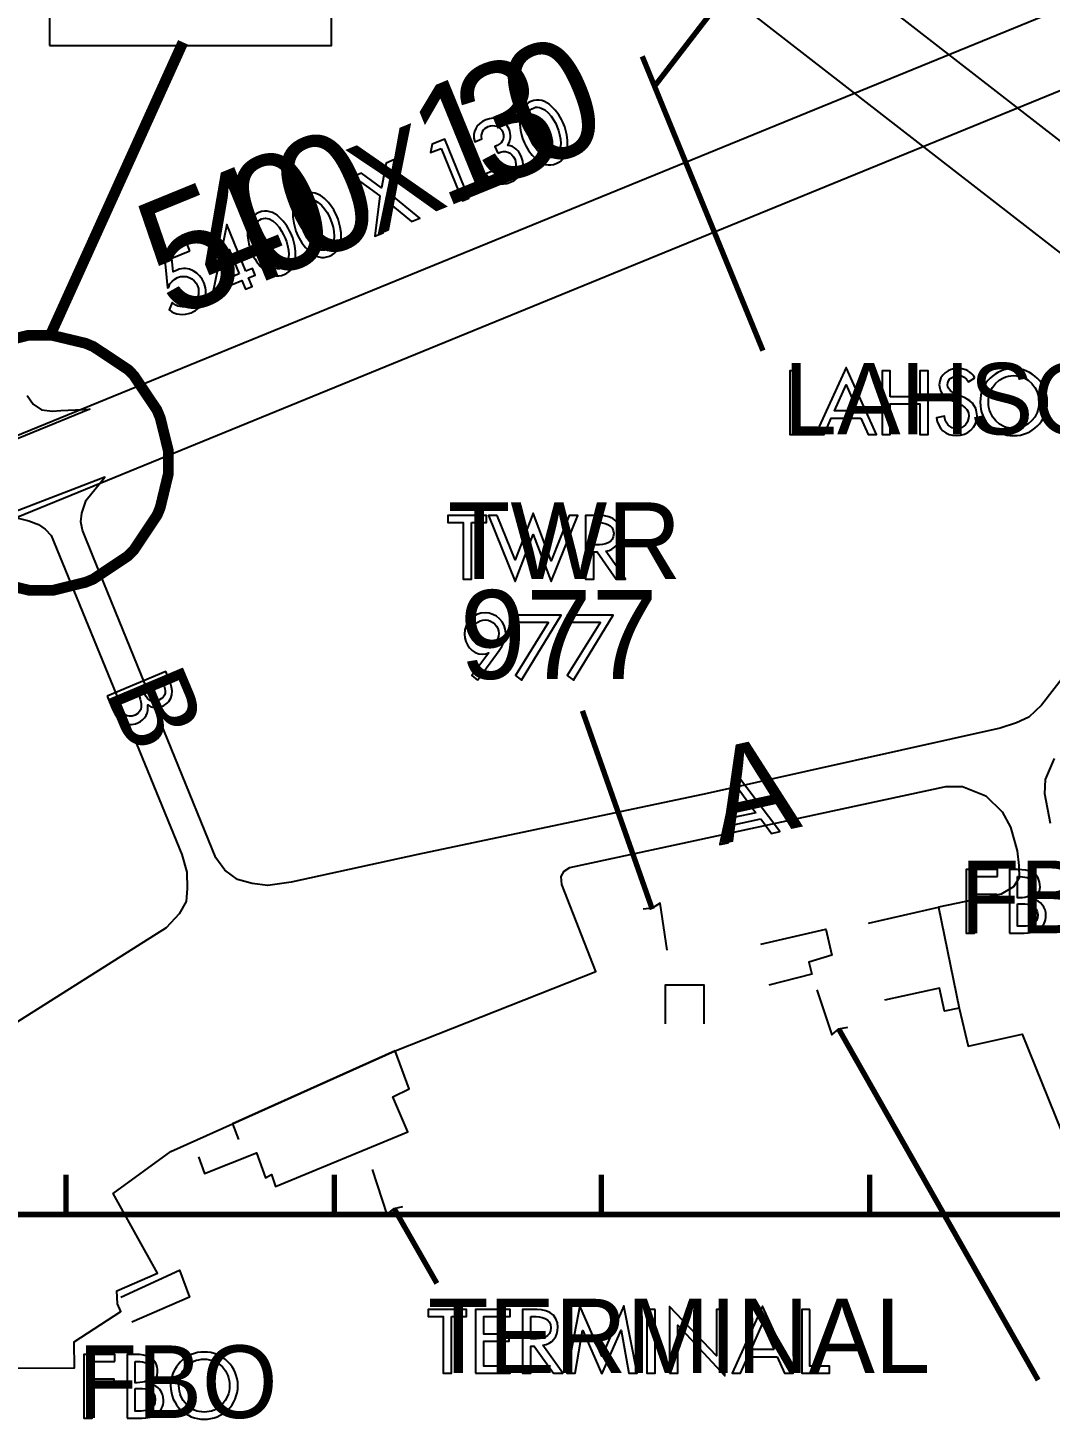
# Model space of a CAD drawing. Extents: x 0.08 to 5.7, y 0.31 to 7.95.
# Drawn here: x 2.559 to 3.584, y 2.4 to 3.795 of the extents above; entities that cross this region are included whole.
import ezdxf

# ---------------------------------------------------------------- set-up
doc = ezdxf.new("R2010")
doc.units = 0
doc.layers.get('0').update_dxf_attribs({"linetype": 'CONTINUOUS'})

msp = doc.modelspace()

# ---------------------------------------------------------------- linework, layer by layer
at = {"color": 0}
for points in [[(4.39914, 3.05724), (0.432943, 6.13363), (0.378907, 6.06267), (4.34625, 2.98628)], [(1.09277, 2.70915), (4.08029, 3.93099), (4.05126, 4), (1.06375, 2.77919)], [(3.08919, 3.65864), (3.09179, 3.65989), (3.09403, 3.66151), (3.09597, 3.66347), (3.0975, 3.66558), (3.09874, 3.66792), (3.09961, 3.67057), (3.10015, 3.67318), (3.10053, 3.676), (3.10053, 3.68164), (3.09987, 3.68733), (3.09918, 3.69026), (3.09847, 3.69293), (3.09765, 3.69542), (3.09679, 3.69775), (3.09571, 3.70014), (3.09457, 3.70264), (3.09321, 3.70503), (3.09169, 3.70751), (3.08822, 3.71224), (3.08415, 3.71625), (3.08192, 3.71804), (3.07958, 3.71957), (3.07721, 3.72081), (3.07471, 3.72168), (3.0721, 3.72206), (3.06928, 3.72222), (3.06651, 3.72179), (3.06375, 3.72097), (3.06108, 3.71957), (3.05886, 3.71793), (3.05697, 3.71599), (3.05539, 3.71376), (3.05431, 3.71137), (3.05333, 3.70888), (3.05279, 3.70611), (3.05236, 3.70335), (3.05251, 3.69764), (3.05317, 3.69179), (3.05387, 3.68901), (3.05458, 3.68625), (3.05539, 3.68375), (3.05626, 3.68137), (3.05735, 3.67904), (3.05849, 3.67654), (3.05985, 3.67415), (3.06142, 3.67182), (3.06489, 3.6671), (3.0689, 3.66303), (3.07113, 3.66124), (3.07346, 3.65989), (3.07585, 3.65864), (3.07835, 3.65776), (3.08094, 3.65733), (3.08361, 3.65722), (3.08637, 3.65767), (3.08919, 3.65864)], [(3.0664, 3.71431), (3.06847, 3.715), (3.07042, 3.71511), (3.07237, 3.71485), (3.07417, 3.71431), (3.07781, 3.71235), (3.08111, 3.70942), (3.08404, 3.70611), (3.08653, 3.70236), (3.0886, 3.69862), (3.09011, 3.69526), (3.09136, 3.69179), (3.0925, 3.68767), (3.09332, 3.68321), (3.09358, 3.67876), (3.09321, 3.67443), (3.09207, 3.67057), (3.0911, 3.66872), (3.08985, 3.66737), (3.08832, 3.66612), (3.08653, 3.66515), (3.08458, 3.66461), (3.08263, 3.66428), (3.08068, 3.66461), (3.07878, 3.66515), (3.07531, 3.6671), (3.07194, 3.66986), (3.06901, 3.67333), (3.0664, 3.67708), (3.06446, 3.68072), (3.06278, 3.68403), (3.06153, 3.6875), (3.06044, 3.69168), (3.05974, 3.69613), (3.05946, 3.70068), (3.05974, 3.70503), (3.06082, 3.70888), (3.06179, 3.71072), (3.06304, 3.71208), (3.06456, 3.71332), (3.0664, 3.71431)], [(3.03054, 3.66917), (3.03321, 3.67014), (3.03581, 3.67068), (3.03836, 3.67068), (3.04069, 3.67014), (3.04292, 3.66906), (3.04471, 3.66749), (3.04639, 3.66542), (3.04779, 3.66276), (3.04844, 3.66043), (3.04878, 3.65793), (3.04861, 3.65554), (3.0479, 3.65332), (3.04682, 3.65126), (3.04531, 3.64947), (3.04346, 3.64779), (3.04112, 3.64665), (3.03901, 3.646), (3.03678, 3.64556), (3.03456, 3.64567), (3.0325, 3.646), (3.03054, 3.64681), (3.02875, 3.64789), (3.02707, 3.64947), (3.02582, 3.65126), (3.01861, 3.64833), (3.02056, 3.64513), (3.02306, 3.64253), (3.02599, 3.64057), (3.02919, 3.63917), (3.0325, 3.63835), (3.03614, 3.63818), (3.03971, 3.63872), (3.04335, 3.63986), (3.04693, 3.64165), (3.05012, 3.64404), (3.05263, 3.64681), (3.05458, 3.65001), (3.05572, 3.65349), (3.0561, 3.65722), (3.05572, 3.66114), (3.05447, 3.66515), (3.05333, 3.66749), (3.05208, 3.6696), (3.05067, 3.67139), (3.04904, 3.67307), (3.04719, 3.67443), (3.04514, 3.67557), (3.04292, 3.67638), (3.04058, 3.67681), (3.04237, 3.68056), (3.04318, 3.68457), (3.04335, 3.68668), (3.04308, 3.68892), (3.04249, 3.69097), (3.04183, 3.69319), (3.03999, 3.6965), (3.03776, 3.69933), (3.03515, 3.70156), (3.03222, 3.7029), (3.02903, 3.70389), (3.02556, 3.70404), (3.02208, 3.70361), (3.01861, 3.70247), (3.01514, 3.70085), (3.01238, 3.69874), (3.00999, 3.6964), (3.00836, 3.69374), (3.00722, 3.69081), (3.00667, 3.68767), (3.00667, 3.68403), (3.00738, 3.68028), (3.0146, 3.68332), (3.01432, 3.68528), (3.01432, 3.68722), (3.01471, 3.68901), (3.01531, 3.69081), (3.01628, 3.69239), (3.01753, 3.69374), (3.01915, 3.69488), (3.021, 3.69586), (3.02322, 3.6965), (3.02539, 3.69667), (3.0275, 3.6965), (3.02957, 3.69596), (3.03142, 3.69499), (3.03304, 3.69363), (3.03444, 3.69194), (3.03543, 3.68989), (3.03624, 3.68733), (3.0364, 3.685), (3.03597, 3.68294), (3.035, 3.68099), (3.03375, 3.67931), (3.03196, 3.6779), (3.03, 3.67665), (3.02761, 3.67557), (3.03054, 3.66917)], [(2.97364, 3.67389), (2.99501, 3.62136), (3.00151, 3.62403), (2.97749, 3.68321), (2.96474, 3.6779), (2.96322, 3.66971), (2.97364, 3.67389)], [(2.91237, 3.62625), (2.90733, 3.58572), (2.91558, 3.58903), (2.91943, 3.62082), (2.9439, 3.60053), (2.95221, 3.60389), (2.92085, 3.62956), (2.92708, 3.66265), (2.91872, 3.65918), (2.91401, 3.63433), (2.89387, 3.64903), (2.88558, 3.64567), (2.91237, 3.62625)], [(2.86193, 3.56581), (2.86458, 3.56722), (2.86681, 3.5689), (2.86876, 3.57069), (2.87028, 3.57292), (2.87136, 3.57531), (2.87235, 3.57781), (2.87294, 3.5804), (2.87332, 3.58317), (2.87332, 3.58903), (2.8725, 3.59472), (2.87196, 3.5975), (2.87125, 3.60015), (2.87044, 3.60275), (2.86947, 3.60514), (2.86849, 3.60747), (2.86724, 3.60986), (2.866, 3.61236), (2.86442, 3.61475), (2.86083, 3.61947), (2.85682, 3.62358), (2.8546, 3.62543), (2.85238, 3.62679), (2.84987, 3.62804), (2.84739, 3.6289), (2.84472, 3.62944), (2.84207, 3.62944), (2.83931, 3.62901), (2.83653, 3.62819), (2.83388, 3.62679), (2.83154, 3.62517), (2.82969, 3.62332), (2.82818, 3.6211), (2.82693, 3.61876), (2.82611, 3.6161), (2.82557, 3.6135), (2.82514, 3.61068), (2.82514, 3.60487), (2.82596, 3.59901), (2.82656, 3.59625), (2.82736, 3.59358), (2.82807, 3.59099), (2.82904, 3.5886), (2.83003, 3.58626), (2.83128, 3.58388), (2.83263, 3.58138), (2.83415, 3.57904), (2.83763, 3.57443), (2.84169, 3.57026), (2.84392, 3.56863), (2.84614, 3.56706), (2.84864, 3.56597), (2.85113, 3.56515), (2.85362, 3.56456), (2.85639, 3.56456), (2.85915, 3.565), (2.86193, 3.56581)], [(2.83919, 3.62169), (2.8411, 3.62224), (2.84304, 3.62235), (2.845, 3.62224), (2.84694, 3.62169), (2.85042, 3.61974), (2.85374, 3.61681), (2.85667, 3.61333), (2.85932, 3.6096), (2.86139, 3.60585), (2.8629, 3.60249), (2.86415, 3.59901), (2.86529, 3.595), (2.866, 3.59056), (2.86637, 3.58599), (2.866, 3.58165), (2.86475, 3.57781), (2.86388, 3.57611), (2.86262, 3.5746), (2.86111, 3.57335), (2.85932, 3.57237), (2.85721, 3.57183), (2.85525, 3.57167), (2.85335, 3.57183), (2.85151, 3.57237), (2.84793, 3.57433), (2.84472, 3.57721), (2.84169, 3.58057), (2.83919, 3.58431), (2.83708, 3.58806), (2.83556, 3.59136), (2.83431, 3.59483), (2.83317, 3.5989), (2.83236, 3.60346), (2.83208, 3.60792), (2.83251, 3.61236), (2.83361, 3.61626), (2.83458, 3.61789), (2.83583, 3.61947), (2.83735, 3.62071), (2.83919, 3.62169)], [(2.8164, 3.54736), (2.81901, 3.54861), (2.82124, 3.55029), (2.82319, 3.55225), (2.82471, 3.55431), (2.82585, 3.55664), (2.82682, 3.55919), (2.82736, 3.56196), (2.82781, 3.56472), (2.82781, 3.57042), (2.8271, 3.57611), (2.82639, 3.57889), (2.82568, 3.58165), (2.82488, 3.58415), (2.824, 3.58653), (2.82292, 3.58886), (2.82183, 3.59136), (2.82042, 3.59375), (2.8189, 3.59625), (2.81543, 3.60086), (2.81142, 3.60499), (2.80919, 3.60682), (2.80681, 3.60835), (2.80447, 3.60943), (2.80181, 3.6104), (2.79932, 3.61083), (2.79656, 3.61094), (2.79372, 3.61057), (2.79096, 3.6096), (2.78836, 3.60835), (2.78614, 3.60667), (2.78418, 3.60471), (2.78267, 3.60249), (2.78153, 3.60015), (2.78054, 3.59765), (2.78, 3.59483), (2.77957, 3.59207), (2.77957, 3.58626), (2.78043, 3.58057), (2.78097, 3.57781), (2.78179, 3.57497), (2.78267, 3.57249), (2.78347, 3.56999), (2.78456, 3.56776), (2.78569, 3.56526), (2.78711, 3.56293), (2.78863, 3.56044), (2.7921, 3.55583), (2.79611, 3.55181), (2.79833, 3.55003), (2.80067, 3.54861), (2.80306, 3.54736), (2.80556, 3.54656), (2.80821, 3.54596), (2.81082, 3.54596), (2.81358, 3.54639), (2.8164, 3.54736)], [(2.79363, 3.60308), (2.79568, 3.60362), (2.79764, 3.60389), (2.79943, 3.60362), (2.80138, 3.60308), (2.80501, 3.60113), (2.80821, 3.59819), (2.81125, 3.59472), (2.81375, 3.59099), (2.81581, 3.58735), (2.81739, 3.58388), (2.81862, 3.5804), (2.81972, 3.57639), (2.82053, 3.57194), (2.82086, 3.56749), (2.82042, 3.56304), (2.81928, 3.55919), (2.81836, 3.55751), (2.81706, 3.5561), (2.81554, 3.55485), (2.81375, 3.55387), (2.81168, 3.55317), (2.80974, 3.55306), (2.80794, 3.55333), (2.80599, 3.55376), (2.80236, 3.55572), (2.79915, 3.5586), (2.79622, 3.56207), (2.79363, 3.56569), (2.7915, 3.56944), (2.78999, 3.57275), (2.78874, 3.57622), (2.78765, 3.5804), (2.78694, 3.58485), (2.78651, 3.58946), (2.78694, 3.59375), (2.78803, 3.59765), (2.78901, 3.59928), (2.79025, 3.60086), (2.79183, 3.60211), (2.79363, 3.60308)], [(2.77794, 3.55067), (2.75874, 3.5975), (2.74474, 3.52946), (2.77403, 3.5415), (2.7775, 3.53276), (2.78418, 3.53543), (2.78054, 3.54417), (2.78737, 3.54693), (2.78456, 3.5535), (2.77794, 3.55067)], [(2.72179, 3.57124), (2.71918, 3.57781), (2.69586, 3.56836), (2.69917, 3.53418), (2.70057, 3.53472), (2.70182, 3.53792), (2.70389, 3.54058), (2.70654, 3.54292), (2.70942, 3.54443), (2.71235, 3.54542), (2.71544, 3.54557), (2.71832, 3.54531), (2.72114, 3.54443), (2.72374, 3.54308), (2.72597, 3.54124), (2.72792, 3.5389), (2.72933, 3.53624), (2.73025, 3.53331), (2.73058, 3.53028), (2.73025, 3.52724), (2.72933, 3.52447), (2.72792, 3.52181), (2.72613, 3.51942), (2.72374, 3.51753), (2.72097, 3.51594), (2.71892, 3.51531), (2.71669, 3.51497), (2.71431, 3.51497), (2.71208, 3.51531), (2.70985, 3.51585), (2.70763, 3.51682), (2.70583, 3.5179), (2.70415, 3.51942), (2.70085, 3.51193), (2.70318, 3.51025), (2.70583, 3.509), (2.70861, 3.50803), (2.71153, 3.50765), (2.71446, 3.50749), (2.71733, 3.50765), (2.72026, 3.50836), (2.72304, 3.50917), (2.72526, 3.51025), (2.72738, 3.51139), (2.72917, 3.51281), (2.73096, 3.51417), (2.73389, 3.51753), (2.73594, 3.52126), (2.73736, 3.52528), (2.7379, 3.52957), (2.73779, 3.53179), (2.73736, 3.53418), (2.73682, 3.5364), (2.73594, 3.53874), (2.73406, 3.54264), (2.73156, 3.54611), (2.72862, 3.54889), (2.72515, 3.55126), (2.7214, 3.55263), (2.7175, 3.55333), (2.71544, 3.5535), (2.71332, 3.55317), (2.7111, 3.55263), (2.70904, 3.55192), (2.70503, 3.55003), (2.70361, 3.56375), (2.72179, 3.57124)], [(2.77126, 3.54807), (2.75444, 3.54112), (2.76112, 3.57249), (2.76124, 3.57249), (2.77126, 3.54807)], [(3.33154, 3.45085), (3.32335, 3.45085), (3.32335, 3.3871), (3.35113, 3.3871), (3.35113, 3.39415), (3.33154, 3.39415), (3.33154, 3.45085)], [(3.39442, 3.4036), (3.40181, 3.3871), (3.41043, 3.3871), (3.37972, 3.45415), (3.34901, 3.3871), (3.35764, 3.3871), (3.36486, 3.4036), (3.39442, 3.4036)], [(3.42415, 3.42486), (3.42415, 3.45085), (3.41585, 3.45085), (3.41585, 3.3871), (3.42415, 3.3871), (3.42415, 3.41775), (3.45361, 3.41775), (3.45361, 3.3871), (3.46197, 3.3871), (3.46197, 3.45085), (3.45361, 3.45085), (3.45361, 3.42486), (3.42415, 3.42486)], [(3.5089, 3.4439), (3.50749, 3.44613), (3.50586, 3.44792), (3.50401, 3.4496), (3.50196, 3.45085), (3.49972, 3.45193), (3.49735, 3.45264), (3.49485, 3.45307), (3.49235, 3.45335), (3.48876, 3.45307), (3.48529, 3.45221), (3.4821, 3.45085), (3.47917, 3.449), (3.47678, 3.44667), (3.47487, 3.4439), (3.47364, 3.44054), (3.47319, 3.43679), (3.47364, 3.4336), (3.47444, 3.43083), (3.47586, 3.4285), (3.47765, 3.42626), (3.47971, 3.42443), (3.4821, 3.4229), (3.48469, 3.42156), (3.48736, 3.42031), (3.49181, 3.41835), (3.49582, 3.41639), (3.49929, 3.4139), (3.50071, 3.41222), (3.50179, 3.41043), (3.5025, 3.40831), (3.50276, 3.40582), (3.5025, 3.40332), (3.50196, 3.40099), (3.50082, 3.39876), (3.49946, 3.39681), (3.49778, 3.39529), (3.49582, 3.39404), (3.49349, 3.39333), (3.4911, 3.39307), (3.48861, 3.39318), (3.48628, 3.39387), (3.48406, 3.39501), (3.48221, 3.39654), (3.48068, 3.39833), (3.4796, 3.40056), (3.47889, 3.40294), (3.47862, 3.40543), (3.47043, 3.40375), (3.47125, 3.40001), (3.47265, 3.39654), (3.47461, 3.39344), (3.47694, 3.39085), (3.47987, 3.38872), (3.48307, 3.38721), (3.48654, 3.38624), (3.4904, 3.38596), (3.49457, 3.38624), (3.49849, 3.38738), (3.50196, 3.38906), (3.50499, 3.39139), (3.50749, 3.39432), (3.50944, 3.39762), (3.51069, 3.40153), (3.51112, 3.40582), (3.51069, 3.40972), (3.50987, 3.41303), (3.50836, 3.41596), (3.5064, 3.41846), (3.50401, 3.42068), (3.50125, 3.42253), (3.49821, 3.42415), (3.49501, 3.42557), (3.4904, 3.42751), (3.48736, 3.42887), (3.48443, 3.43083), (3.48335, 3.43207), (3.48236, 3.43349), (3.48167, 3.435), (3.48156, 3.43679), (3.48182, 3.43892), (3.48247, 3.44069), (3.48346, 3.44239), (3.48486, 3.44362), (3.48833, 3.44553), (3.49208, 3.44624), (3.49544, 3.44586), (3.49821, 3.44461), (3.50043, 3.44265), (3.50239, 3.44), (3.5089, 3.4439)], [(3.5479, 3.45335), (3.54443, 3.45307), (3.54124, 3.45264), (3.53792, 3.45182), (3.53489, 3.45068), (3.53196, 3.44933), (3.52919, 3.44764), (3.52669, 3.44569), (3.52414, 3.44347), (3.52192, 3.44114), (3.52001, 3.43847), (3.51833, 3.43571), (3.51693, 3.43278), (3.51568, 3.42974), (3.51486, 3.42638), (3.51443, 3.42307), (3.51417, 3.4196), (3.51443, 3.41596), (3.51486, 3.41249), (3.51568, 3.40929), (3.51682, 3.40608), (3.51833, 3.40321), (3.52001, 3.40039), (3.52192, 3.39779), (3.52414, 3.3954), (3.52653, 3.39333), (3.52919, 3.39139), (3.53196, 3.38986), (3.53489, 3.38846), (3.53792, 3.38738), (3.54112, 3.3865), (3.54443, 3.38612), (3.5479, 3.38596), (3.55126, 3.38612), (3.55458, 3.3865), (3.55778, 3.38738), (3.56082, 3.38846), (3.56392, 3.38986), (3.56651, 3.39139), (3.56917, 3.39333), (3.5715, 3.3954), (3.57374, 3.39779), (3.57568, 3.40039), (3.57736, 3.40321), (3.57889, 3.40608), (3.58003, 3.40929), (3.58083, 3.41249), (3.58138, 3.41596), (3.58154, 3.4196), (3.58138, 3.42307), (3.58083, 3.42638), (3.58003, 3.42974), (3.57889, 3.43278), (3.57736, 3.43571), (3.57568, 3.43847), (3.57374, 3.44114), (3.5715, 3.44347), (3.56917, 3.44569), (3.56651, 3.44764), (3.56375, 3.44933), (3.56082, 3.45068), (3.55778, 3.45182), (3.55458, 3.45264), (3.55126, 3.45307), (3.5479, 3.45335)], [(3.5479, 3.39307), (3.54531, 3.39318), (3.54275, 3.39361), (3.54042, 3.39415), (3.53803, 3.39501), (3.53375, 3.39751), (3.53, 3.40072), (3.52681, 3.40457), (3.52447, 3.40918), (3.5236, 3.41151), (3.52306, 3.41417), (3.52262, 3.41683), (3.52251, 3.4196), (3.52262, 3.42219), (3.52289, 3.42486), (3.52349, 3.42736), (3.52431, 3.42985), (3.52653, 3.43431), (3.52957, 3.43832), (3.53321, 3.44151), (3.53765, 3.44401), (3.53999, 3.44499), (3.54249, 3.44569), (3.54514, 3.44596), (3.5479, 3.44624), (3.55057, 3.44596), (3.55317, 3.44569), (3.55572, 3.44499), (3.55821, 3.44401), (3.5625, 3.44151), (3.56614, 3.43832), (3.56917, 3.43431), (3.5714, 3.42985), (3.57221, 3.42736), (3.57275, 3.42486), (3.57319, 3.42219), (3.57319, 3.4196), (3.57308, 3.41683), (3.57275, 3.41417), (3.5721, 3.41151), (3.57124, 3.40918), (3.5689, 3.40457), (3.56569, 3.40072), (3.56196, 3.39751), (3.55761, 3.39501), (3.55528, 3.39415), (3.5529, 3.39361), (3.5504, 3.39318), (3.5479, 3.39307)], [(3.39111, 3.41069), (3.36822, 3.41069), (3.37972, 3.43668), (3.39111, 3.41069)], [(3.00401, 3.29889), (3.01932, 3.29889), (3.01932, 3.30599), (2.98058, 3.30599), (2.98058, 3.29889), (2.99582, 3.29889), (2.99582, 3.24208), (3.00401, 3.24208), (3.00401, 3.29889)], [(3.02974, 3.30599), (3.02111, 3.30599), (3.04779, 3.23975), (3.06597, 3.28678), (3.08415, 3.23975), (3.11083, 3.30599), (3.10211, 3.30599), (3.08415, 3.26058), (3.06597, 3.30832), (3.04779, 3.2615), (3.02974, 3.30599)], [(3.13872, 3.27013), (3.14208, 3.27083), (3.14501, 3.27225), (3.14762, 3.27403), (3.14985, 3.27626), (3.15153, 3.27875), (3.15294, 3.28168), (3.1536, 3.28472), (3.15386, 3.28803), (3.15332, 3.29249), (3.15181, 3.29656), (3.14931, 3.30012), (3.14583, 3.3029), (3.14182, 3.30458), (3.13738, 3.30556), (3.13292, 3.30583), (3.12847, 3.30599), (3.11849, 3.30599), (3.11849, 3.24208), (3.12679, 3.24208), (3.12679, 3.26932), (3.13015, 3.26932), (3.14931, 3.24208), (3.15875, 3.24208), (3.13872, 3.27013)], [(3.12679, 3.29889), (3.1289, 3.29889), (3.13211, 3.29878), (3.13514, 3.29844), (3.13818, 3.2979), (3.14094, 3.29693), (3.14333, 3.29557), (3.14513, 3.29363), (3.14638, 3.29096), (3.14681, 3.28776), (3.14638, 3.28444), (3.14529, 3.28179), (3.14344, 3.27983), (3.14128, 3.27832), (3.13861, 3.27735), (3.13569, 3.27681), (3.13249, 3.27653), (3.12929, 3.27636), (3.12679, 3.27636), (3.12679, 3.29889)], [(3.01025, 3.14094), (3.03207, 3.17057), (3.03456, 3.17443), (3.03651, 3.1786), (3.03737, 3.18083), (3.03803, 3.18306), (3.03836, 3.18528), (3.03847, 3.18778), (3.03803, 3.19194), (3.03678, 3.19569), (3.03489, 3.19933), (3.03222, 3.20236), (3.02919, 3.20486), (3.02572, 3.20665), (3.02181, 3.2079), (3.01779, 3.20833), (3.01346, 3.2079), (3.0096, 3.20665), (3.00612, 3.20469), (3.00304, 3.20221), (3.00054, 3.199), (2.99875, 3.19542), (2.99761, 3.1914), (2.99724, 3.18707), (2.9975, 3.18332), (2.99849, 3.17958), (3.00017, 3.17626), (3.00222, 3.17318), (3.00489, 3.17057), (3.00792, 3.16863), (3.01139, 3.16737), (3.01531, 3.16694), (3.01844, 3.16721), (3.02138, 3.16818), (3.02154, 3.16808), (3.00456, 3.14556), (3.01025, 3.14094)], [(3.01779, 3.17404), (3.0154, 3.17432), (3.01292, 3.17512), (3.01069, 3.17626), (3.00863, 3.1779), (3.00678, 3.18001), (3.00543, 3.18224), (3.00456, 3.18485), (3.00429, 3.18767), (3.00456, 3.19026), (3.00543, 3.19293), (3.00667, 3.19515), (3.00846, 3.19721), (3.01058, 3.19889), (3.01292, 3.20014), (3.01557, 3.20096), (3.01833, 3.20122), (3.021, 3.20096), (3.02333, 3.19997), (3.02556, 3.19874), (3.0275, 3.19694), (3.02919, 3.19499), (3.03043, 3.19265), (3.03108, 3.19015), (3.03142, 3.18767), (3.03108, 3.185), (3.03043, 3.18251), (3.02929, 3.18028), (3.02761, 3.17817), (3.02572, 3.17654), (3.02349, 3.17512), (3.02083, 3.17432), (3.01779, 3.17404)], [(3.08128, 3.19889), (3.04818, 3.1454), (3.05431, 3.14094), (3.09418, 3.20594), (3.04818, 3.20594), (3.04818, 3.19889), (3.08128, 3.19889)], [(3.13336, 3.19889), (3.10026, 3.1454), (3.10656, 3.14094), (3.14638, 3.20594), (3.10026, 3.20594), (3.10026, 3.19889), (3.13336, 3.19889)], [(2.63872, 3.12472), (2.64458, 3.11094), (2.64638, 3.10747), (2.6486, 3.10417), (2.6511, 3.10124), (2.65419, 3.0989), (2.6575, 3.09739), (2.66124, 3.09651), (2.66319, 3.09651), (2.66525, 3.09668), (2.66737, 3.09722), (2.6696, 3.09793), (2.6721, 3.09928), (2.67432, 3.10097), (2.67626, 3.10308), (2.67779, 3.10542), (2.67887, 3.10792), (2.67958, 3.11057), (2.67974, 3.11333), (2.67947, 3.116), (2.67958, 3.1161), (2.68261, 3.11415), (2.68608, 3.11333), (2.68989, 3.1135), (2.69336, 3.11442), (2.69569, 3.11556), (2.69764, 3.11681), (2.69933, 3.11806), (2.70068, 3.11957), (2.70281, 3.12278), (2.70378, 3.12625), (2.70389, 3.12999), (2.70335, 3.1339), (2.70221, 3.13792), (2.70068, 3.14208), (2.69764, 3.14947), (2.63872, 3.12472)], [(2.69428, 3.13917), (2.69515, 3.1371), (2.69596, 3.13471), (2.69667, 3.13222), (2.6971, 3.12999), (2.69694, 3.12776), (2.6964, 3.12582), (2.69515, 3.12392), (2.69319, 3.12235), (2.69054, 3.12082), (2.6875, 3.12001), (2.685, 3.11974), (2.68278, 3.12011), (2.68083, 3.1211), (2.67914, 3.1225), (2.67779, 3.12446), (2.67654, 3.12668), (2.6754, 3.12901), (2.67469, 3.13086), (2.69428, 3.13917)], [(2.66917, 3.12864), (2.67111, 3.12418), (2.67193, 3.12181), (2.67264, 3.11914), (2.67307, 3.11664), (2.67307, 3.11404), (2.67264, 3.11154), (2.67139, 3.10932), (2.6696, 3.10736), (2.66694, 3.10585), (2.6639, 3.10487), (2.66114, 3.10471), (2.65875, 3.10525), (2.65668, 3.10639), (2.65483, 3.10807), (2.65321, 3.11003), (2.65196, 3.11219), (2.65082, 3.11458), (2.6486, 3.11985), (2.66917, 3.12864)], [(3.29417, 3.00179), (3.30485, 2.98719), (3.31321, 2.98915), (3.26887, 3.04807), (3.25319, 2.97597), (3.26167, 2.97775), (3.26531, 2.99556), (3.29417, 3.00179)], [(3.28928, 3.00803), (3.26693, 3.00319), (3.27262, 3.03097), (3.28928, 3.00803)], [(3.53153, 2.9439), (3.53153, 2.95096), (3.50028, 2.95096), (3.50028, 2.88721), (3.50863, 2.88721), (3.50863, 2.91906), (3.53082, 2.91906), (3.53082, 2.92611), (3.50863, 2.92611), (3.50863, 2.9439), (3.53153, 2.9439)], [(3.54363, 2.88721), (3.55849, 2.88721), (3.5625, 2.88747), (3.5664, 2.88818), (3.56999, 2.88943), (3.57335, 2.89139), (3.57611, 2.89378), (3.57835, 2.89692), (3.57915, 2.89876), (3.57969, 2.90072), (3.58014, 2.90294), (3.58014, 2.90517), (3.58003, 2.90804), (3.57932, 2.91069), (3.57807, 2.91319), (3.57656, 2.91558), (3.57471, 2.91764), (3.57249, 2.91932), (3.56999, 2.92042), (3.56739, 2.92122), (3.56739, 2.92139), (3.57042, 2.92344), (3.57249, 2.92638), (3.57389, 2.92985), (3.57433, 2.93349), (3.57417, 2.93599), (3.57374, 2.93832), (3.57319, 2.94043), (3.57237, 2.94222), (3.57026, 2.94526), (3.56739, 2.94764), (3.56401, 2.94933), (3.56011, 2.95031), (3.55599, 2.95085), (3.55165, 2.95096), (3.54363, 2.95096), (3.54363, 2.88721)], [(3.55181, 2.9439), (3.55404, 2.9439), (3.55664, 2.94374), (3.55919, 2.94347), (3.56142, 2.94293), (3.56332, 2.94194), (3.565, 2.94069), (3.56614, 2.93875), (3.56694, 2.93642), (3.56722, 2.93332), (3.56694, 2.93028), (3.56614, 2.92779), (3.56489, 2.926), (3.56332, 2.92458), (3.56125, 2.92361), (3.55903, 2.92307), (3.55653, 2.92279), (3.55387, 2.92264), (3.55181, 2.92264), (3.55181, 2.9439)], [(3.20042, 2.87011), (3.19347, 2.91721), (3.18544, 2.91222), (3.17638, 2.91124)], [(3.55181, 2.91667), (3.55664, 2.91667), (3.55919, 2.91667), (3.56179, 2.91624), (3.56446, 2.91569), (3.56679, 2.91461), (3.5689, 2.91319), (3.57042, 2.91124), (3.5715, 2.90875), (3.57194, 2.90571), (3.57167, 2.90261), (3.57069, 2.90001), (3.56928, 2.89806), (3.56739, 2.89654), (3.56526, 2.8954), (3.56278, 2.89475), (3.56028, 2.89442), (3.55761, 2.89432), (3.55181, 2.89432), (3.55181, 2.91667)], [(3.40235, 2.89725), (3.47239, 2.91319), (3.49333, 2.81222), (3.47835, 2.80919), (3.47331, 2.83225), (3.41835, 2.82026)], [(3.29443, 2.87625), (3.35943, 2.89128), (3.3654, 2.86513), (3.34233, 2.85818), (3.34543, 2.84625), (3.30236, 2.83529)], [(3.23736, 2.79622), (3.23736, 2.83529), (3.19846, 2.83529), (3.19846, 2.79622)], [(3.35042, 2.83029), (3.3654, 2.78526), (3.37235, 2.79124), (3.3814, 2.79318)], [(2.73058, 2.66319), (2.73654, 2.64626), (2.78847, 2.66721), (2.79753, 2.64219), (2.8035, 2.64529), (2.80751, 2.63319), (2.94043, 2.68821), (2.9254, 2.72319), (2.94151, 2.73122), (2.92751, 2.76915), (2.76443, 2.69624), (2.77056, 2.68028)], [(2.90446, 2.65028), (2.91943, 2.60525), (2.92654, 2.61128), (2.93544, 2.61317)], [(2.6525, 2.52225), (2.71153, 2.54932), (2.72151, 2.52225), (2.66347, 2.49724)], [(3.13499, 2.44515), (3.15419, 2.48942), (3.15429, 2.48942), (3.16178, 2.44624), (3.17014, 2.44624), (3.15696, 2.51372), (3.13499, 2.46322), (3.1129, 2.51372), (3.09987, 2.44624), (3.10807, 2.44624), (3.11556, 2.48915), (3.11567, 2.48915), (3.13499, 2.44515)], [(3.20281, 2.44624), (3.21099, 2.44624), (3.21099, 2.49431), (3.25819, 2.44362), (3.25819, 2.50999), (3.25, 2.50999), (3.25, 2.46349), (3.20281, 2.51307), (3.20281, 2.44624)], [(3.31082, 2.46278), (3.31819, 2.44624), (3.32682, 2.44624), (3.29611, 2.51335), (3.2654, 2.44624), (3.27403, 2.44624), (3.28142, 2.46278), (3.31082, 2.46278)], [(2.98406, 2.50293), (2.99929, 2.50293), (2.99929, 2.50999), (2.96056, 2.50999), (2.96056, 2.50293), (2.97586, 2.50293), (2.97586, 2.44624), (2.98406, 2.44624), (2.98406, 2.50293)], [(3.00819, 2.44624), (3.04292, 2.44624), (3.04292, 2.45335), (3.01639, 2.45335), (3.01639, 2.47819), (3.0421, 2.47819), (3.0421, 2.48529), (3.01639, 2.48529), (3.01639, 2.50293), (3.04292, 2.50293), (3.04292, 2.50999), (3.00819, 2.50999), (3.00819, 2.44624)], [(3.07568, 2.47428), (3.07904, 2.47499), (3.08208, 2.47624), (3.08458, 2.47808), (3.08681, 2.48025), (3.0886, 2.48292), (3.08985, 2.48583), (3.09056, 2.48888), (3.09082, 2.49224), (3.09044, 2.49653), (3.08876, 2.50071), (3.08626, 2.50429), (3.08279, 2.50711), (3.07878, 2.50874), (3.07443, 2.50971), (3.06988, 2.50999), (3.06543, 2.50999), (3.05539, 2.50999), (3.05539, 2.44624), (3.06375, 2.44624), (3.06375, 2.47347), (3.06706, 2.47347), (3.08626, 2.44624), (3.09571, 2.44624), (3.07568, 2.47428)], [(3.06375, 2.50293), (3.06597, 2.50293), (3.06901, 2.50293), (3.0721, 2.50265), (3.07514, 2.50196), (3.0779, 2.50108), (3.08029, 2.49957), (3.08208, 2.49761), (3.08333, 2.49511), (3.08376, 2.49181), (3.08333, 2.48861), (3.08225, 2.48594), (3.0804, 2.48389), (3.07818, 2.48247), (3.07557, 2.48156), (3.07264, 2.48096), (3.06944, 2.48058), (3.0664, 2.48058), (3.06375, 2.48058), (3.06375, 2.50293)], [(3.18832, 2.50999), (3.18001, 2.50999), (3.18001, 2.44624), (3.18832, 2.44624), (3.18832, 2.50999)], [(3.34358, 2.50999), (3.33529, 2.50999), (3.33529, 2.44624), (3.36307, 2.44624), (3.36307, 2.45335), (3.34358, 2.45335), (3.34358, 2.50999)], [(3.30761, 2.46983), (3.28472, 2.46983), (3.29611, 2.49582), (3.30761, 2.46983)], [(2.64665, 2.4579), (2.64665, 2.465), (2.6154, 2.465), (2.6154, 2.40126), (2.62375, 2.40126), (2.62375, 2.43321), (2.646, 2.43321), (2.646, 2.44026), (2.62375, 2.44026), (2.62375, 2.4579), (2.64665, 2.4579)], [(2.65875, 2.40126), (2.67361, 2.40126), (2.67763, 2.40153), (2.68153, 2.40224), (2.68511, 2.4036), (2.68847, 2.40543), (2.69125, 2.40793), (2.69347, 2.41097), (2.69428, 2.41276), (2.69488, 2.41471), (2.69526, 2.41694), (2.69542, 2.41932), (2.69515, 2.4221), (2.69444, 2.42486), (2.69319, 2.42736), (2.69168, 2.42974), (2.68989, 2.43164), (2.68767, 2.43332), (2.68511, 2.43457), (2.68251, 2.43528), (2.68251, 2.43544), (2.68554, 2.4375), (2.68767, 2.44043), (2.68901, 2.4439), (2.68946, 2.44749), (2.68929, 2.45014), (2.68892, 2.45236), (2.68832, 2.45443), (2.6875, 2.45637), (2.68544, 2.45942), (2.68251, 2.46164), (2.67914, 2.46332), (2.67529, 2.46431), (2.67111, 2.46485), (2.66683, 2.465), (2.65875, 2.465), (2.65875, 2.40126)], [(2.66694, 2.4579), (2.66917, 2.4579), (2.67182, 2.4579), (2.67432, 2.45763), (2.67654, 2.45708), (2.6785, 2.45611), (2.68012, 2.45469), (2.68126, 2.4529), (2.68207, 2.45042), (2.68235, 2.44737), (2.68207, 2.44428), (2.68126, 2.44194), (2.68001, 2.44), (2.6785, 2.43858), (2.67638, 2.43767), (2.67415, 2.43707), (2.67165, 2.43679), (2.66906, 2.43668), (2.66694, 2.43668), (2.66694, 2.4579)], [(2.73611, 2.46733), (2.73281, 2.46724), (2.72944, 2.46679), (2.72624, 2.46599), (2.72319, 2.46485), (2.72026, 2.46349), (2.7175, 2.46181), (2.71485, 2.45985), (2.71251, 2.45763), (2.71029, 2.45529), (2.70833, 2.45264), (2.70665, 2.44988), (2.70514, 2.44694), (2.70404, 2.4439), (2.70318, 2.44054), (2.70264, 2.43722), (2.70247, 2.43375), (2.70264, 2.43012), (2.70318, 2.42665), (2.70404, 2.42344), (2.70514, 2.42031), (2.70665, 2.41737), (2.70833, 2.41461), (2.71029, 2.41194), (2.71251, 2.40956), (2.71485, 2.4075), (2.7175, 2.40554), (2.72026, 2.40403), (2.72319, 2.40261), (2.72624, 2.40153), (2.72944, 2.40072), (2.73281, 2.40028), (2.73611, 2.40013), (2.73958, 2.40028), (2.74289, 2.40072), (2.7461, 2.40153), (2.74918, 2.40261), (2.75206, 2.40403), (2.75489, 2.40554), (2.75749, 2.4075), (2.75987, 2.40956), (2.7621, 2.41194), (2.76406, 2.41461), (2.76568, 2.41737), (2.76719, 2.42031), (2.76833, 2.42344), (2.76915, 2.42665), (2.76975, 2.43012), (2.76986, 2.43375), (2.76975, 2.43722), (2.76915, 2.44054), (2.76833, 2.4439), (2.76708, 2.44694), (2.76568, 2.44988), (2.76406, 2.45264), (2.7621, 2.45529), (2.75987, 2.45763), (2.75749, 2.45985), (2.75489, 2.46181), (2.75206, 2.46349), (2.74918, 2.46485), (2.7461, 2.46599), (2.74289, 2.46679), (2.73958, 2.46724), (2.73611, 2.46733)], [(2.73611, 2.40722), (2.73361, 2.40733), (2.73113, 2.40767), (2.72874, 2.40831), (2.7264, 2.40918), (2.72206, 2.41168), (2.71832, 2.41488), (2.71511, 2.41872), (2.71278, 2.42333), (2.71197, 2.42567), (2.71126, 2.42833), (2.71099, 2.43099), (2.71083, 2.43375), (2.71083, 2.43642), (2.71126, 2.43901), (2.71181, 2.44151), (2.71263, 2.44401), (2.71485, 2.44846), (2.71793, 2.45247), (2.72151, 2.45568), (2.72586, 2.45817), (2.72835, 2.45915), (2.73085, 2.45975), (2.73346, 2.46012), (2.73611, 2.46029), (2.73888, 2.46012), (2.74154, 2.45975), (2.74403, 2.45915), (2.74636, 2.45817), (2.75082, 2.45568), (2.75444, 2.45247), (2.75749, 2.44846), (2.75971, 2.44401), (2.76058, 2.44151), (2.76112, 2.43901), (2.76139, 2.43642), (2.7615, 2.43375), (2.76139, 2.43099), (2.76112, 2.42833), (2.76042, 2.42567), (2.7596, 2.42333), (2.75722, 2.41872), (2.75401, 2.41488), (2.75028, 2.41168), (2.74599, 2.40918), (2.7436, 2.40831), (2.74126, 2.40767), (2.73876, 2.40733), (2.73611, 2.40722)], [(2.66694, 2.43083), (2.67182, 2.43083), (2.67432, 2.43072), (2.67692, 2.43039), (2.67958, 2.42974), (2.68197, 2.42876), (2.68403, 2.42725), (2.68554, 2.4254), (2.68668, 2.4229), (2.68707, 2.41986), (2.68679, 2.41667), (2.68582, 2.41417), (2.68446, 2.41211), (2.68251, 2.41069), (2.68039, 2.40956), (2.6779, 2.4089), (2.6754, 2.40847), (2.67279, 2.40831), (2.66694, 2.40831), (2.66694, 2.43083)]]:
    msp.add_lwpolyline(points, dxfattribs=at)
at = {"color": 0, "const_width": 0.005417}
for points in [[(3.38336, 3.99001), (3.18847, 3.73708)], [(3.1754, 3.76611), (3.29639, 3.47114)], [(3.18544, 2.91124), (3.1154, 3.11014)], [(3.37235, 2.79124), (3.57237, 2.43929)], [(2.5975, 2.60525), (2.5975, 2.64529)], [(2.86654, 2.60525), (2.86654, 2.64529)], [(3.13444, 2.60525), (3.13444, 2.64529)], [(3.40332, 2.60525), (3.40332, 2.64529)], [(0.253039, 2.60525), (2.32958, 2.60525), (4.27626, 2.60525)], [(2.92654, 2.61128), (2.96946, 2.53624)]]:
    msp.add_lwpolyline(points, dxfattribs=at)
at = {"color": 44}
msp.add_lwpolyline([(2.58094, 3.77681), (2.86376, 3.77681), (2.86376, 3.94293), (2.58094, 3.94293), (2.58094, 3.77681)], dxfattribs=at)
at = {"color": 44, "const_width": 0.010833}
for points in [[(2.71485, 3.78017), (2.58165, 3.48628)], [(2.70014, 3.35872), (2.70014, 3.37099), (2.692, 3.40381), (2.69043, 3.40767), (2.68875, 3.41157), (2.66558, 3.44618), (2.66265, 3.44917), (2.65967, 3.45215), (2.62494, 3.47521), (2.6211, 3.47678), (2.61724, 3.47846), (2.58344, 3.48654), (2.57221, 3.48654), (2.55994, 3.48654), (2.52718, 3.47846)], [(2.52718, 3.23899), (2.56093, 3.23085), (2.57221, 3.23085), (2.58442, 3.23085), (2.61724, 3.23899), (2.6211, 3.24056), (2.62494, 3.24219), (2.65967, 3.26535), (2.66265, 3.26833), (2.66558, 3.27132), (2.68875, 3.30599), (2.69043, 3.30985), (2.692, 3.31375), (2.70014, 3.3475), (2.70014, 3.35872)]]:
    msp.add_lwpolyline(points, dxfattribs=at)
at = {"color": 254}
for points in [[(2.5586, 3.426), (2.56472, 3.41737), (2.57292, 3.41194), (2.58388, 3.41043), (2.59233, 3.41114), (2.62153, 3.41237), (2.50678, 3.36556)], [(3.77306, 3.37001), (3.57568, 3.11567), (3.56293, 3.10362), (3.55083, 3.09804), (3.53444, 3.09278), (3.2404, 3.02724), (2.95042, 2.96625), (2.82346, 2.93821), (2.79986, 2.935), (2.78429, 2.93707), (2.76942, 2.94097), (2.75667, 2.95031), (2.74794, 2.96263), (2.62446, 3.26557), (2.61404, 3.29124), (2.61253, 3.29958), (2.61333, 3.30806), (2.61762, 3.32124), (2.6365, 3.34446), (2.53765, 3.3061)], [(2.53765, 3.3061), (2.56044, 3.3004), (2.56999, 3.29682), (2.57682, 3.2921), (2.58251, 3.28597), (2.71386, 2.9661), (2.71875, 2.94846), (2.71903, 2.93207), (2.71793, 2.91889), (2.7111, 2.90679), (2.69792, 2.89264), (2.09972, 2.51486)], [(3.58475, 2.99724), (3.57904, 3.02681), (3.57986, 3.04124), (3.58876, 3.06222)], [(2.54417, 2.45111), (2.60596, 2.45156), (2.60568, 2.47749), (2.6525, 2.50803), (2.64931, 2.51557), (2.64849, 2.52886), (2.68929, 2.54639), (2.64501, 2.62642), (2.70264, 2.66835), (2.92751, 2.76915), (3.1289, 2.8489), (3.09483, 2.93608), (3.09403, 2.94417), (3.09722, 2.94943), (3.10292, 2.95307), (3.47971, 3.03429), (3.49653, 3.03429), (3.51975, 3.02474), (3.53614, 3.009), (3.5446, 2.99349), (3.55138, 2.96983), (3.5529, 2.95503), (3.55333, 2.94265), (3.54779, 2.93375), (3.53526, 2.92626), (3.47239, 2.91319), (3.49333, 2.81222), (3.50222, 2.77403), (3.55637, 2.78597), (3.62901, 2.60656)]]:
    msp.add_lwpolyline(points, dxfattribs=at)

# ---------------------------------------------------------------- texts
at = {"color": 0}
for s, height, rotation, p in [('0', 0.117588, 22.1923, (3.06633, 3.65049)), ('3', 0.117588, 22.1923, (3.02081, 3.63193)), ('1', 0.117588, 22.1923, (2.97529, 3.61337)), ('X', 0.091423, 22.1909, (2.90733, 3.58565)), ('0', 0.117588, 22.1923, (2.83906, 3.55775)), ('0', 0.117588, 22.1923, (2.79353, 3.53921)), ('4', 0.117588, 22.1923, (2.74801, 3.52065)), ('5', 0.117588, 22.1923, (2.7025, 3.5021)), ('B', 0.081208, 292.862, (2.63651, 3.13017)), ('A', 0.094657, 12.3901, (3.2544, 2.97618))]:
    msp.add_text(s, height=height, rotation=rotation, dxfattribs=at).set_placement(p)
for s, height, p in [('LAHSO', 0.0715887, (3.3174, 3.38713)), ('TWR', 0.076846, (2.98046, 3.24214)), ('977', 0.088927, (2.99244, 3.14217)), ('FBO', 0.072804, (3.49438, 2.88719)), ('TERMINAL', 0.0744903, (2.96046, 2.44628)), ('FBO', 0.072804, (2.60951, 2.40128))]:
    msp.add_text(s, height=height, dxfattribs=at).set_placement(p)

doc.saveas('drawing.dxf')
